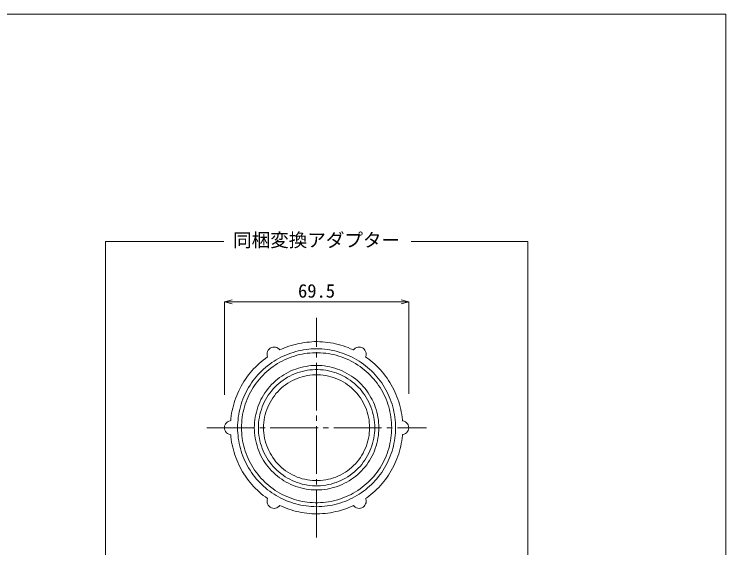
# Model space of a CAD drawing. Units: millimetres, scale not verified. Extents: x -278 to 270, y -189 to 198.
# Drawn here: x 1.5 to 270, y -3.2 to 198.2 of the extents above; entities that cross this region are included whole.
import ezdxf
from ezdxf.enums import TextEntityAlignment as Align

# ---------------------------------------------------------------- set-up
doc = ezdxf.new("R2010")
doc.units = ezdxf.units.MM
doc.header["$LTSCALE"] = 2
doc.linetypes.add('CHAIN2', pattern=[12, 9, -1, 1, -1])
for name, color, linetype, lineweight in [('0-1_DEFPOINTS', 7, 'Continuous', 18), ('0-8_会社ロゴ項目', 7, 'Continuous', 9), ('F-0_ﾚｲﾔ-240', 7, 'Continuous', 18)]:
    doc.layers.add(name, color=color, linetype=linetype, lineweight=lineweight)
doc.styles.add('ＭＳ ゴシック', font='')
doc.styles.get('ＭＳ ゴシック').set_extended_font_data('MS Gothic')

msp = doc.modelspace()

# ---------------------------------------------------------------- linework, layer by layer
at = {"layer": '0-8_会社ロゴ項目'}
for p, q in [((80.874, 89.69), (83.774, 90.452)), ((80.874, 89.69), (83.774, 88.907)), ((80.874, 89.69), (150.385, 89.69)), ((80.874, 54.49), (80.874, 89.69)), ((150.385, 89.69), (147.485, 90.452)), ((150.385, 89.69), (147.485, 88.907)), ((150.385, 54.882), (150.385, 89.69))]:
    msp.add_line(p, q, dxfattribs=at)
at = {"layer": '0-8_会社ロゴ項目', "linetype": 'CHAIN2'}
for p, q in [((115.63, 0.676), (115.63, 83.565)), ((74.164, 42.141), (157.095, 42.141))]:
    msp.add_line(p, q, dxfattribs=at)
at = {"layer": '0-8_会社ロゴ項目'}
for points in [[(101.723, 71.478), (101.469, 71.775), (101.067, 72.113), (100.601, 72.346), (100.114, 72.516), (99.585, 72.558), (99.077, 72.516), (98.569, 72.346), (98.103, 72.113), (97.701, 71.775), (97.363, 71.372), (97.13, 70.907), (96.96, 70.42), (96.918, 69.912), (96.96, 69.404), (97.13, 68.896), (97.13, 68.854)], [(129.536, 71.478), (129.388, 71.563), (128.478, 71.965), (127.546, 72.346), (126.615, 72.685), (125.662, 73.024), (124.731, 73.32), (123.758, 73.574), (122.784, 73.807), (121.831, 74.018), (120.836, 74.188), (119.842, 74.336), (118.868, 74.442), (117.873, 74.526), (116.878, 74.59), (115.883, 74.611), (114.889, 74.611), (113.894, 74.569), (112.899, 74.484), (111.904, 74.399), (110.909, 74.272), (109.936, 74.103), (108.941, 73.913), (107.988, 73.701), (107.015, 73.447), (106.062, 73.172), (105.11, 72.854), (104.178, 72.516), (103.247, 72.156), (102.337, 71.754), (101.723, 71.478)], [(134.129, 68.854), (134.129, 68.896), (134.299, 69.404), (134.341, 69.912), (134.299, 70.42), (134.129, 70.907), (133.896, 71.372), (133.557, 71.775), (133.155, 72.113), (132.69, 72.346), (132.182, 72.516), (131.674, 72.558), (131.145, 72.516), (130.658, 72.346), (130.192, 72.113), (129.79, 71.775), (129.536, 71.478)], [(121.091, 69.933), (120.117, 70.102), (119.122, 70.23), (118.127, 70.314), (117.132, 70.399), (116.138, 70.441), (115.121, 70.441), (114.127, 70.399), (113.132, 70.314), (112.137, 70.23), (111.142, 70.102), (110.168, 69.933), (109.195, 69.722), (108.221, 69.468), (107.269, 69.192), (106.316, 68.875), (105.364, 68.536), (104.432, 68.155), (103.522, 67.753), (102.633, 67.308), (101.744, 66.822), (100.897, 66.335), (100.051, 65.785), (99.225, 65.234), (98.421, 64.641), (97.638, 64.007), (96.876, 63.372), (96.135, 62.694), (95.415, 61.975), (94.738, 61.255), (94.061, 60.514), (93.447, 59.731), (92.833, 58.948), (92.24, 58.122), (91.69, 57.297), (91.182, 56.429), (90.695, 55.561), (90.23, 54.672), (89.806, 53.783), (89.404, 52.852)], [(123.503, 70.843), (122.551, 71.097), (121.577, 71.33), (120.582, 71.5), (119.609, 71.648), (118.614, 71.754), (117.619, 71.859), (116.624, 71.902), (115.63, 71.923), (114.635, 71.902), (113.64, 71.859), (112.645, 71.754), (111.65, 71.648), (110.677, 71.5), (109.682, 71.33), (108.729, 71.097), (107.755, 70.843), (106.803, 70.568), (105.85, 70.272), (104.919, 69.954), (103.988, 69.573), (103.078, 69.171), (102.189, 68.727), (101.3, 68.282), (100.432, 67.774), (99.585, 67.245), (98.76, 66.695), (97.955, 66.123), (97.151, 65.53), (96.389, 64.896), (95.627, 64.239), (94.907, 63.562), (94.209, 62.863), (93.51, 62.123), (92.875, 61.382), (92.24, 60.599), (91.627, 59.816), (91.055, 59.011), (90.505, 58.165), (89.975, 57.318)], [(143.972, 42.141), (143.95, 43.136), (143.887, 44.131), (143.802, 45.126), (143.675, 46.121), (143.527, 47.116), (143.315, 48.089), (143.104, 49.063), (142.829, 50.015), (142.532, 50.968), (142.215, 51.92), (141.855, 52.852), (141.453, 53.783), (141.03, 54.672), (140.564, 55.561), (140.077, 56.429), (139.569, 57.297), (139.019, 58.122), (138.426, 58.948), (137.812, 59.731), (137.198, 60.514), (136.521, 61.255), (135.844, 61.975), (135.124, 62.694), (134.383, 63.372), (133.621, 64.007), (132.838, 64.641), (132.034, 65.234), (131.208, 65.785), (130.361, 66.335), (129.494, 66.822), (128.626, 67.308), (127.737, 67.753), (126.805, 68.155), (125.895, 68.536), (124.943, 68.875), (123.99, 69.192), (123.038, 69.468), (122.064, 69.722), (121.091, 69.933)], [(145.432, 42.141), (145.432, 43.136), (145.369, 44.131), (145.284, 45.126), (145.178, 46.1), (145.03, 47.094), (144.839, 48.068), (144.628, 49.042), (144.374, 50.015), (144.099, 50.968), (143.802, 51.899), (143.442, 52.852), (143.061, 53.762), (142.68, 54.672), (142.236, 55.582), (141.77, 56.45), (141.262, 57.318), (140.754, 58.165), (140.204, 59.011), (139.633, 59.816), (139.019, 60.599), (138.384, 61.382), (137.749, 62.123), (137.05, 62.863), (136.352, 63.562), (135.632, 64.239), (134.87, 64.896), (134.108, 65.53), (133.304, 66.123), (132.499, 66.695), (131.674, 67.245), (130.827, 67.774), (129.959, 68.282), (129.07, 68.727), (128.181, 69.171), (127.271, 69.573), (126.34, 69.954), (125.408, 70.272), (124.456, 70.568), (123.503, 70.843)], [(97.13, 68.854), (96.325, 68.282), (95.521, 67.668), (94.759, 67.055), (94.018, 66.398), (93.277, 65.721), (92.558, 65.022), (91.859, 64.303), (91.203, 63.562), (90.568, 62.8), (89.933, 62.038), (89.341, 61.234), (88.769, 60.408), (88.219, 59.583), (87.689, 58.736), (87.203, 57.868), (86.737, 57), (86.292, 56.111), (85.869, 55.201), (85.488, 54.27), (85.128, 53.36), (84.79, 52.407), (84.493, 51.476), (84.239, 50.502), (83.985, 49.529), (83.774, 48.576), (83.583, 47.581), (83.435, 46.586), (83.329, 45.613), (83.244, 44.787)], [(148.014, 44.787), (147.993, 45.126), (147.887, 46.1), (147.761, 47.094), (147.591, 48.068), (147.38, 49.063), (147.168, 50.015), (146.893, 50.989), (146.617, 51.941), (146.3, 52.894), (145.961, 53.825), (145.58, 54.735), (145.178, 55.646), (144.755, 56.556), (144.31, 57.445), (143.824, 58.313), (143.315, 59.159), (142.765, 60.006), (142.215, 60.832), (141.622, 61.636), (141.03, 62.419), (140.373, 63.202), (139.738, 63.943), (139.061, 64.663), (138.341, 65.382), (137.622, 66.06), (136.881, 66.716), (136.119, 67.372), (135.335, 67.965), (134.531, 68.557), (134.129, 68.854)], [(113.64, 65.552), (112.645, 65.446), (111.65, 65.298), (110.677, 65.107), (109.703, 64.874), (108.75, 64.599), (107.798, 64.282), (106.866, 63.943), (105.956, 63.541), (105.046, 63.118), (104.178, 62.652), (103.31, 62.144), (102.464, 61.615), (101.66, 61.022), (100.876, 60.408), (100.093, 59.773), (99.374, 59.096), (98.654, 58.397), (97.998, 57.657), (97.341, 56.894), (96.728, 56.111), (96.156, 55.286), (95.627, 54.46), (95.119, 53.593), (94.632, 52.725), (94.209, 51.815), (93.828, 50.904), (93.468, 49.952), (93.15, 49.021), (92.896, 48.047), (92.664, 47.094), (92.473, 46.1), (92.325, 45.126), (92.219, 44.131), (92.156, 43.136), (92.135, 42.141), (92.156, 41.125), (92.219, 40.13), (92.325, 39.136), (92.473, 38.162)], [(139.124, 42.141), (139.103, 43.136), (139.04, 44.131), (138.934, 45.126), (138.786, 46.1), (138.595, 47.094), (138.362, 48.047), (138.108, 49.021), (137.791, 49.952), (137.431, 50.904), (137.05, 51.815), (136.606, 52.725), (136.14, 53.593), (135.632, 54.46), (135.103, 55.286), (134.531, 56.111), (133.917, 56.894), (133.261, 57.657), (132.584, 58.397), (131.886, 59.096), (131.145, 59.773), (130.382, 60.408), (129.599, 61.022), (128.795, 61.615), (127.949, 62.144), (127.081, 62.652), (126.213, 63.118), (125.303, 63.541), (124.392, 63.943), (123.461, 64.282), (122.509, 64.599), (121.556, 64.874), (120.582, 65.107), (119.609, 65.298), (118.614, 65.446), (117.619, 65.552), (116.624, 65.615), (115.63, 65.636), (114.635, 65.615), (113.64, 65.552)], [(111.163, 63.626), (110.19, 63.393), (109.237, 63.118), (108.285, 62.821), (107.332, 62.461), (106.422, 62.059), (105.533, 61.615), (104.644, 61.149), (103.797, 60.62), (102.972, 60.069), (102.167, 59.456), (101.384, 58.842), (100.643, 58.186), (99.924, 57.466), (99.246, 56.746), (98.59, 55.984), (97.998, 55.201), (97.405, 54.376), (96.876, 53.529), (96.368, 52.682), (95.902, 51.793), (95.5, 50.883), (95.119, 49.952), (94.78, 48.999), (94.484, 48.047), (94.23, 47.094), (94.039, 46.1), (93.87, 45.126), (93.764, 44.131), (93.701, 43.136), (93.68, 42.141), (93.701, 41.125), (93.764, 40.13), (93.87, 39.136), (94.039, 38.162), (94.23, 37.167), (94.484, 36.215), (94.78, 35.262), (95.119, 34.31), (95.5, 33.378)], [(135.632, 42.141), (135.611, 43.136), (135.526, 44.131), (135.42, 45.126), (135.23, 46.1), (135.018, 47.073), (134.743, 48.026), (134.425, 48.978), (134.066, 49.888), (133.642, 50.799), (133.198, 51.688), (132.69, 52.555), (132.16, 53.402), (131.568, 54.206), (130.954, 54.99), (130.298, 55.73), (129.599, 56.45), (128.859, 57.127), (128.097, 57.762), (127.292, 58.355), (126.488, 58.927), (125.641, 59.456), (124.752, 59.921), (123.842, 60.366), (122.932, 60.747), (122.001, 61.085), (121.048, 61.382), (120.074, 61.615), (119.101, 61.826), (118.127, 61.975), (117.111, 62.08), (116.138, 62.123), (115.121, 62.123), (114.127, 62.08), (113.132, 61.975), (112.158, 61.826), (111.185, 61.615), (110.211, 61.382), (109.258, 61.085), (108.327, 60.747)], [(137.579, 42.141), (137.558, 43.136), (137.495, 44.131), (137.368, 45.126), (137.22, 46.1), (137.008, 47.094), (136.754, 48.047), (136.479, 48.999), (136.14, 49.952), (135.759, 50.883), (135.335, 51.793), (134.891, 52.682), (134.383, 53.529), (133.833, 54.376), (133.261, 55.201), (132.669, 55.984), (132.012, 56.746), (131.335, 57.466), (130.615, 58.186), (129.875, 58.842), (129.092, 59.456), (128.287, 60.069), (127.462, 60.62), (126.594, 61.149), (125.726, 61.615), (124.837, 62.059), (123.906, 62.461), (122.974, 62.821), (122.022, 63.118), (121.069, 63.393), (120.096, 63.626), (119.101, 63.795), (118.127, 63.943), (117.132, 64.028), (116.138, 64.07), (115.121, 64.07), (114.127, 64.028), (113.132, 63.943), (112.158, 63.795), (111.163, 63.626)], [(108.327, 60.747), (107.396, 60.366), (106.507, 59.921), (105.639, 59.456), (104.771, 58.927), (103.946, 58.355), (103.162, 57.762), (102.4, 57.127), (101.66, 56.45), (100.961, 55.73), (100.305, 54.99), (99.691, 54.206), (99.098, 53.402), (98.569, 52.555), (98.061, 51.688), (97.617, 50.799), (97.193, 49.888), (96.833, 48.978), (96.516, 48.026), (96.241, 47.073), (96.029, 46.1), (95.86, 45.126), (95.733, 44.131), (95.648, 43.136), (95.627, 42.141), (95.648, 41.125), (95.733, 40.13), (95.86, 39.157), (96.029, 38.162), (96.241, 37.188), (96.516, 36.236), (96.833, 35.305), (97.193, 34.373), (97.617, 33.463), (98.061, 32.574), (98.569, 31.706), (99.098, 30.86), (99.691, 30.055), (100.305, 29.272), (100.961, 28.531)], [(89.975, 57.318), (89.489, 56.45), (89.023, 55.582), (88.6, 54.672), (88.197, 53.762), (87.816, 52.852), (87.478, 51.899), (87.16, 50.968), (86.885, 50.015), (86.631, 49.042), (86.419, 48.068), (86.229, 47.094), (86.081, 46.1), (85.975, 45.126), (85.89, 44.131), (85.848, 43.136), (85.827, 42.141), (85.848, 41.125), (85.89, 40.152), (85.975, 39.136), (86.081, 38.162), (86.229, 37.167), (86.419, 36.194), (86.631, 35.22), (86.885, 34.246), (87.16, 33.294), (87.478, 32.362), (87.816, 31.41), (88.197, 30.5), (88.6, 29.59), (89.023, 28.679), (89.489, 27.811), (89.975, 26.944), (90.505, 26.097), (91.055, 25.272), (91.627, 24.446), (92.24, 23.663), (92.875, 22.88), (93.51, 22.139), (94.209, 21.398)], [(89.404, 52.852), (89.044, 51.92), (88.727, 50.968), (88.409, 50.015), (88.155, 49.063), (87.922, 48.089), (87.732, 47.116), (87.584, 46.121), (87.457, 45.126), (87.372, 44.131), (87.33, 43.136), (87.308, 42.141), (87.33, 41.125), (87.372, 40.13), (87.457, 39.136), (87.584, 38.141), (87.732, 37.146), (87.922, 36.172), (88.155, 35.199), (88.409, 34.246), (88.727, 33.294), (89.044, 32.341), (89.404, 31.41), (89.806, 30.479), (90.23, 29.59), (90.695, 28.701), (91.182, 27.833), (91.69, 26.965), (92.24, 26.139), (92.833, 25.314), (93.447, 24.531), (94.061, 23.747), (94.738, 23.007), (95.415, 22.287), (96.135, 21.567), (96.876, 20.911), (97.638, 20.255), (98.421, 19.641), (99.225, 19.027), (100.051, 18.477)], [(83.244, 44.787), (83.033, 44.745), (82.525, 44.597), (82.059, 44.343), (81.657, 44.025), (81.318, 43.623), (81.085, 43.157), (80.937, 42.649), (80.874, 42.141), (80.937, 41.612), (81.085, 41.104), (81.318, 40.638), (81.657, 40.236), (82.059, 39.919), (82.525, 39.665), (83.033, 39.517), (83.244, 39.496)], [(148.014, 39.496), (148.226, 39.517), (148.734, 39.665), (149.2, 39.919), (149.602, 40.236), (149.941, 40.638), (150.174, 41.104), (150.322, 41.612), (150.385, 42.141), (150.322, 42.649), (150.174, 43.157), (149.941, 43.623), (149.602, 44.025), (149.2, 44.343), (148.734, 44.597), (148.226, 44.745), (148.014, 44.787)], [(121.556, 19.387), (122.509, 19.662), (123.461, 19.98), (124.392, 20.319), (125.303, 20.721), (126.213, 21.144), (127.081, 21.61), (127.949, 22.118), (128.795, 22.668), (129.599, 23.24), (130.382, 23.853), (131.145, 24.488), (131.886, 25.166), (132.584, 25.885), (133.261, 26.605), (133.917, 27.367), (134.531, 28.15), (135.103, 28.976), (135.632, 29.801), (136.14, 30.669), (136.606, 31.558), (137.05, 32.447), (137.431, 33.357), (137.791, 34.31), (138.108, 35.241), (138.362, 36.215), (138.595, 37.167), (138.786, 38.162), (138.934, 39.136), (139.04, 40.13), (139.103, 41.125), (139.124, 42.141)], [(128.287, 24.192), (129.092, 24.806), (129.875, 25.42), (130.615, 26.076), (131.335, 26.796), (132.012, 27.515), (132.669, 28.277), (133.261, 29.06), (133.833, 29.886), (134.383, 30.733), (134.891, 31.6), (135.335, 32.468), (135.759, 33.378), (136.14, 34.31), (136.479, 35.262), (136.754, 36.215), (137.008, 37.167), (137.22, 38.162), (137.368, 39.136), (137.495, 40.13), (137.558, 41.125), (137.579, 42.141)], [(129.959, 16.001), (130.827, 16.487), (131.674, 17.016), (132.499, 17.567), (133.304, 18.138), (134.108, 18.731), (134.87, 19.366), (135.632, 20.022), (136.352, 20.7), (137.05, 21.398), (137.749, 22.139), (138.384, 22.88), (139.019, 23.663), (139.633, 24.446), (140.204, 25.272), (140.754, 26.097), (141.262, 26.944), (141.77, 27.811), (142.236, 28.679), (142.68, 29.59), (143.061, 30.5), (143.442, 31.41), (143.802, 32.362), (144.099, 33.294), (144.374, 34.246), (144.628, 35.22), (144.839, 36.194), (145.03, 37.167), (145.178, 38.162), (145.284, 39.136), (145.369, 40.152), (145.432, 41.125), (145.432, 42.141)], [(133.642, 33.463), (134.066, 34.373), (134.425, 35.305), (134.743, 36.236), (135.018, 37.188), (135.23, 38.162), (135.42, 39.157), (135.526, 40.13), (135.611, 41.125), (135.632, 42.141)], [(135.844, 22.287), (136.521, 23.007), (137.198, 23.747), (137.812, 24.531), (138.426, 25.314), (139.019, 26.139), (139.569, 26.965), (140.077, 27.833), (140.564, 28.701), (141.03, 29.59), (141.453, 30.479), (141.855, 31.41), (142.215, 32.341), (142.532, 33.294), (142.829, 34.246), (143.104, 35.199), (143.315, 36.172), (143.527, 37.146), (143.675, 38.141), (143.802, 39.136), (143.887, 40.13), (143.95, 41.125), (143.972, 42.141)], [(83.244, 39.496), (83.329, 38.649), (83.435, 37.675), (83.583, 36.68), (83.774, 35.685), (83.985, 34.733), (84.239, 33.759), (84.493, 32.807), (84.79, 31.854), (85.128, 30.923), (85.488, 29.992), (85.869, 29.06), (86.292, 28.15), (86.737, 27.261), (87.203, 26.393), (87.689, 25.526), (88.219, 24.679), (88.769, 23.853), (89.341, 23.028), (89.933, 22.245), (90.568, 21.461), (91.203, 20.7), (91.859, 19.959), (92.558, 19.239), (93.277, 18.541), (94.018, 17.863), (94.759, 17.207), (95.521, 16.593), (96.325, 15.979), (97.13, 15.408)], [(92.473, 38.162), (92.664, 37.167), (92.896, 36.215), (93.15, 35.241), (93.468, 34.31), (93.828, 33.357), (94.209, 32.447), (94.632, 31.558), (95.119, 30.669), (95.627, 29.801), (96.156, 28.976), (96.728, 28.15), (97.341, 27.367), (97.998, 26.605), (98.654, 25.885), (99.374, 25.166), (100.093, 24.488), (100.876, 23.853), (101.66, 23.24), (102.464, 22.668), (103.31, 22.118), (104.178, 21.61), (105.046, 21.144), (105.956, 20.721), (106.866, 20.319), (107.798, 19.98), (108.75, 19.662), (109.703, 19.387), (110.677, 19.154), (111.65, 18.964), (112.645, 18.837), (113.64, 18.71), (114.635, 18.646), (115.63, 18.646), (116.624, 18.646), (117.619, 18.71), (118.614, 18.837), (119.609, 18.964), (120.582, 19.154), (121.556, 19.387)], [(134.129, 15.408), (134.531, 15.704), (135.335, 16.297), (136.119, 16.89), (136.881, 17.546), (137.622, 18.202), (138.341, 18.879), (139.061, 19.599), (139.738, 20.319), (140.373, 21.08), (141.03, 21.843), (141.622, 22.626), (142.215, 23.43), (142.765, 24.255), (143.315, 25.102), (143.824, 25.949), (144.31, 26.817), (144.755, 27.727), (145.178, 28.616), (145.58, 29.526), (145.961, 30.436), (146.3, 31.389), (146.617, 32.32), (146.893, 33.272), (147.168, 34.246), (147.38, 35.22), (147.591, 36.194), (147.761, 37.167), (147.887, 38.162), (147.993, 39.136), (148.014, 39.496)], [(95.5, 33.378), (95.902, 32.468), (96.368, 31.6), (96.876, 30.733), (97.405, 29.886), (97.998, 29.06), (98.59, 28.277), (99.246, 27.515), (99.924, 26.796), (100.643, 26.076), (101.384, 25.42), (102.167, 24.806), (102.972, 24.192), (103.797, 23.642), (104.644, 23.134), (105.533, 22.647), (106.422, 22.202), (107.332, 21.8), (108.285, 21.44), (109.237, 21.144), (110.19, 20.869), (111.163, 20.636), (112.158, 20.467), (113.132, 20.319), (114.127, 20.234), (115.121, 20.191), (116.138, 20.191), (117.132, 20.234), (118.127, 20.319), (119.101, 20.467), (120.096, 20.636), (121.069, 20.869), (122.022, 21.144), (122.974, 21.44), (123.906, 21.8), (124.837, 22.202), (125.726, 22.647), (126.594, 23.134), (127.462, 23.642), (128.287, 24.192)], [(100.961, 28.531), (101.66, 27.811), (102.4, 27.134), (103.162, 26.499), (103.946, 25.907), (104.771, 25.335), (105.639, 24.806), (106.507, 24.34), (107.396, 23.917), (108.327, 23.515), (109.258, 23.176), (110.211, 22.88), (111.185, 22.647), (112.158, 22.435), (113.132, 22.287), (114.127, 22.181), (115.121, 22.139), (116.138, 22.139), (117.111, 22.181), (118.127, 22.287), (119.101, 22.435), (120.074, 22.647), (121.048, 22.88), (122.001, 23.176), (122.932, 23.515), (123.842, 23.917), (124.752, 24.34), (125.641, 24.806), (126.488, 25.335), (127.292, 25.907), (128.097, 26.499), (128.859, 27.134), (129.599, 27.811), (130.298, 28.531), (130.954, 29.272), (131.568, 30.055), (132.16, 30.86), (132.69, 31.706), (133.198, 32.574), (133.642, 33.463)], [(100.051, 18.477), (100.897, 17.927), (101.744, 17.44), (102.633, 16.953), (103.522, 16.508), (104.432, 16.106), (105.364, 15.725), (106.316, 15.387), (107.269, 15.069), (108.221, 14.794), (109.195, 14.54), (110.168, 14.328), (111.142, 14.159), (112.137, 14.011), (113.132, 13.926), (114.127, 13.841), (115.121, 13.799), (116.138, 13.799), (117.132, 13.841), (118.127, 13.926), (119.122, 14.011), (120.117, 14.159), (121.091, 14.328), (122.064, 14.54), (123.038, 14.794), (123.99, 15.069), (124.943, 15.387), (125.895, 15.725), (126.805, 16.106), (127.737, 16.508), (128.626, 16.953), (129.494, 17.44), (130.361, 17.927), (131.208, 18.477), (132.034, 19.027), (132.838, 19.641), (133.621, 20.255), (134.383, 20.911), (135.124, 21.567), (135.844, 22.287)], [(94.209, 21.398), (94.907, 20.7), (95.627, 20.022), (96.389, 19.366), (97.151, 18.731), (97.955, 18.138), (98.76, 17.567), (99.585, 17.016), (100.432, 16.487), (101.3, 16.001), (102.189, 15.535), (103.078, 15.09), (103.988, 14.688), (104.919, 14.307), (105.85, 13.969), (106.803, 13.672), (107.755, 13.397), (108.729, 13.143), (109.682, 12.931), (110.677, 12.741), (111.65, 12.593), (112.645, 12.487), (113.64, 12.402), (114.635, 12.339), (115.63, 12.318), (116.624, 12.339), (117.619, 12.402), (118.614, 12.487), (119.609, 12.593), (120.582, 12.741), (121.577, 12.931), (122.551, 13.143), (123.503, 13.397), (124.456, 13.672), (125.408, 13.969), (126.34, 14.307), (127.271, 14.688), (128.181, 15.09), (129.07, 15.535), (129.959, 16.001)], [(97.13, 15.408), (97.13, 15.366), (96.96, 14.858), (96.918, 14.349), (96.96, 13.82), (97.13, 13.333), (97.363, 12.868), (97.701, 12.466), (98.103, 12.127), (98.569, 11.894), (99.077, 11.746), (99.585, 11.683), (100.114, 11.746), (100.601, 11.894), (101.067, 12.127), (101.469, 12.466), (101.723, 12.762)], [(129.536, 12.762), (129.79, 12.466), (130.192, 12.127), (130.658, 11.894), (131.145, 11.746), (131.674, 11.683), (132.182, 11.746), (132.69, 11.894), (133.155, 12.127), (133.557, 12.466), (133.896, 12.868), (134.129, 13.333), (134.299, 13.82), (134.341, 14.349), (134.299, 14.858), (134.129, 15.366), (134.129, 15.408)], [(101.723, 12.762), (102.337, 12.487), (103.247, 12.085), (104.178, 11.725), (105.11, 11.386), (106.062, 11.069), (107.015, 10.794), (107.988, 10.54), (108.941, 10.328), (109.936, 10.137), (110.909, 9.968), (111.904, 9.841), (112.899, 9.756), (113.894, 9.672), (114.889, 9.629), (115.883, 9.629), (116.878, 9.651), (117.873, 9.714), (118.868, 9.799), (119.842, 9.905), (120.836, 10.053), (121.831, 10.222), (122.784, 10.434), (123.758, 10.666), (124.731, 10.921), (125.662, 11.217), (126.615, 11.555), (127.546, 11.894), (128.478, 12.275), (129.388, 12.677), (129.536, 12.762)]]:
    msp.add_lwpolyline(points, dxfattribs=at)
at = {"layer": 'F-0_ﾚｲﾔ-240'}
for p, q in [((35.941, 112.37), (35.941, -114.269)), ((35.941, 112.37), (80.566, 112.37)), ((151.35, 112.37), (195.318, 112.37)), ((195.318, 112.37), (195.318, -114.269))]:
    msp.add_line(p, q, dxfattribs=at)
msp.add_lwpolyline([(-278.3, 198.229), (270.033, 198.229), (270.033, -189.482), (-278.3, -189.482)], close=True, dxfattribs=at)

# ---------------------------------------------------------------- texts
at = {"layer": '0-1_DEFPOINTS', "style": 'ＭＳ ゴシック'}
msp.add_text('69.5', height=5.132, dxfattribs=at).set_placement((108.629, 89.69), align=Align.BOTTOM_LEFT)
at = {"layer": 'F-0_ﾚｲﾔ-240', "style": 'ＭＳ ゴシック'}
msp.add_text('同梱変換アダプター', height=5.132, dxfattribs=at).set_placement((84.13, 108.87), align=Align.BOTTOM_LEFT)

doc.saveas('drawing.dxf')
